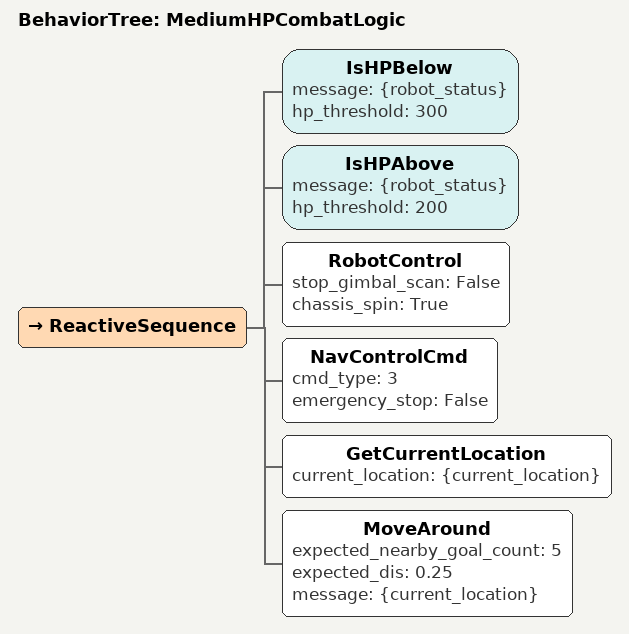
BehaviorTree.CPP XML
<root BTCPP_format="4">
  <BehaviorTree ID="MediumHPCombatLogic">
    <ReactiveSequence>
      <!-- 中血：200~300 -->
      <IsHPBelow message="{robot_status}" hp_threshold="300"/>
      <IsHPAbove message="{robot_status}" hp_threshold="200"/>

      <!-- FIX: RobotControl 和 NavControlCmd 移到 MoveAround 之前，
           因为 MoveAround 返回 RUNNING 时 ReactiveSequence 不会 tick 后续子节点 -->
      <!-- 保持云台扫描 -->
      <RobotControl stop_gimbal_scan="False"
        chassis_spin="True"/>
      <NavControlCmd cmd_type="3" emergency_stop="False"/>

      <!-- 不管有没有被打：持续小幅度闪避/微游走 -->
      <GetCurrentLocation current_location="{current_location}"/>
      <MoveAround expected_nearby_goal_count="5"
                  expected_dis="0.25"
                  message="{current_location}"/>

    </ReactiveSequence>
  </BehaviorTree>
</root>
